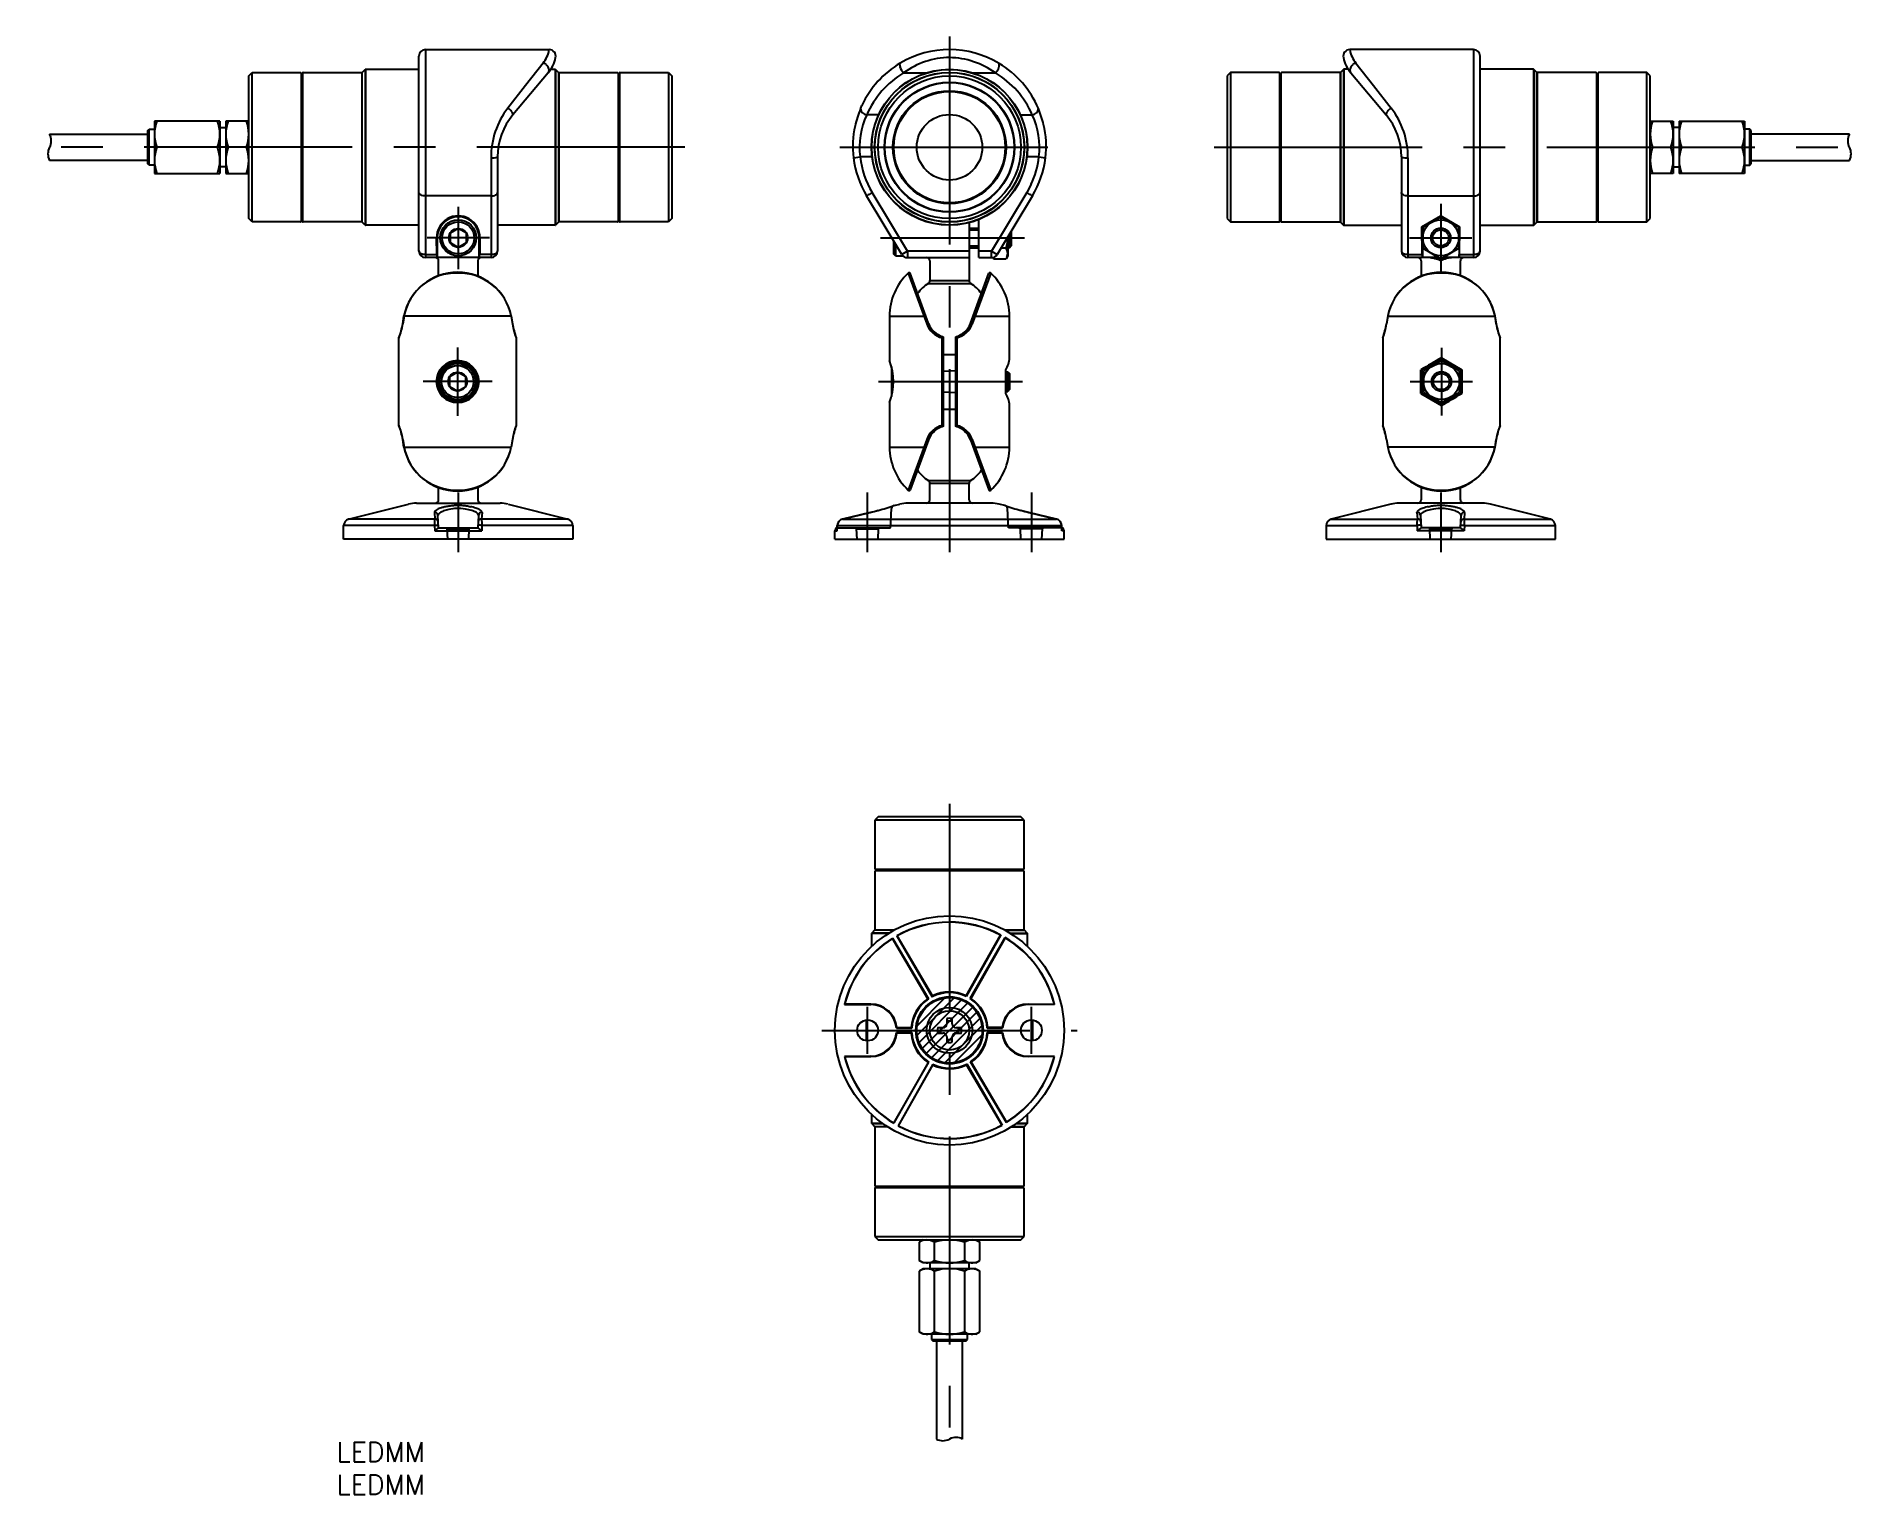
# Model space of a CAD drawing. Extents: x -139 to 139, y -71 to 152.
import ezdxf

# ---------------------------------------------------------------- set-up
doc = ezdxf.new("R2010")
doc.units = 0
doc.linetypes.add('CENTER', pattern=[50.8, 31.75, -6.35, 6.35, -6.35])
doc.linetypes.add('DASHED', pattern=[19.05, 12.7, -6.35])
doc.layers.get('0').update_dxf_attribs({"linetype": 'CONTINUOUS'})
doc.layers.add('CENTER', color=1, linetype='CENTER')
doc.styles.get("Standard").update_dxf_attribs({"font": 'txt.shx', "height": 3, "bigfont": 'bigfont.shx'})

msp = doc.modelspace()

# ---------------------------------------------------------------- linework, layer by layer
at = {"color": 7, "linetype": 'CONTINUOUS'}
for p, q in [((-81, 119), (-81, 148.75)), ((-80, 149.75), (-61.11, 149.75)), ((-80, 149.75), (-80, 118)), ((80, 149.75), (61.11, 149.75)), ((80, 149.75), (80, 118)), ((81, 119), (81, 148.75)), ((-106.99, 145.74), (-106.49, 146.24)), ((-106.99, 123.94), (-106.99, 145.74)), ((-106.49, 123.44), (-106.49, 146.24)), ((-106.49, 146.24), (-99.09, 146.24)), ((-98.99, 146.14), (-98.99, 123.54)), ((-98.79, 146.14), (-98.79, 123.54)), ((-98.69, 146.24), (-89.73, 146.24)), ((-89.73, 146.24), (-89.73, 123.44)), ((-89.66, 146.27), (-89.22, 146.71)), ((-89.66, 123.41), (-89.66, 146.27)), ((-89.22, 146.71), (-89.22, 122.97)), ((-89.15, 146.74), (-89.15, 122.94)), ((-89.15, 146.74), (-81, 146.74)), ((-62.05, 147.7), (-64.74, 144.26)), ((-61.29, 146.19), (-63.97, 142.99)), ((-60.88, 146.74), (-60.23, 146.74)), ((-60.23, 146.74), (-60.23, 122.94)), ((-60.16, 146.71), (-60.16, 122.97)), ((-60.16, 146.71), (-59.72, 146.27)), ((-59.72, 146.27), (-59.72, 123.41)), ((-59.65, 146.24), (-59.65, 123.44)), ((-59.65, 146.24), (-50.69, 146.24)), ((-50.59, 146.14), (-50.59, 123.54)), ((-50.39, 146.14), (-50.39, 123.54)), ((-50.29, 146.24), (-42.89, 146.24)), ((-42.89, 146.24), (-42.89, 123.44)), ((-42.89, 146.24), (-42.39, 145.74)), ((-42.39, 145.74), (-42.39, 123.94)), ((-7, 146.19), (-3.58, 146.19)), ((3.58, 146.19), (7, 146.19)), ((42.89, 146.24), (42.39, 145.74)), ((42.39, 145.74), (42.39, 123.94)), ((42.89, 146.24), (42.89, 123.44)), ((50.29, 146.24), (42.89, 146.24)), ((50.39, 146.14), (50.39, 123.54)), ((50.59, 146.14), (50.59, 123.54)), ((59.65, 146.24), (50.69, 146.24)), ((59.65, 146.24), (59.65, 123.44)), ((60.16, 146.71), (59.72, 146.27)), ((59.72, 146.27), (59.72, 123.41)), ((60.16, 146.71), (60.16, 122.97)), ((60.23, 146.74), (60.23, 122.94)), ((60.88, 146.74), (60.23, 146.74)), ((61.29, 146.19), (63.97, 142.99)), ((62.05, 147.7), (64.74, 144.26)), ((89.15, 146.74), (81, 146.74)), ((89.15, 146.74), (89.15, 122.94)), ((89.22, 146.71), (89.22, 122.97)), ((89.66, 146.27), (89.22, 146.71)), ((89.66, 123.41), (89.66, 146.27)), ((98.69, 146.24), (89.73, 146.24)), ((89.73, 146.24), (89.73, 123.44)), ((98.79, 146.14), (98.79, 123.54)), ((98.99, 146.14), (98.99, 123.54)), ((106.49, 146.24), (99.09, 146.24)), ((106.49, 123.44), (106.49, 146.24)), ((106.99, 145.74), (106.49, 146.24)), ((106.99, 123.94), (106.99, 145.74)), ((-98.99, 144.24), (-98.79, 144.24)), ((-64.74, 144.26), (-67.43, 140.83)), ((-63.97, 142.99), (-66.66, 139.79)), ((-50.59, 144.24), (-50.39, 144.24)), ((50.59, 144.24), (50.39, 144.24)), ((63.97, 142.99), (66.66, 139.79)), ((64.74, 144.26), (67.43, 140.83)), ((98.99, 144.24), (98.79, 144.24)), ((-13.58, 140.7), (-13.55, 140.83)), ((-13.55, 140.83), (-13.37, 141.23)), ((-10.82, 139.79), (-12.63, 139.79)), ((10.82, 139.79), (12.63, 139.79)), ((-137.39, 136.84), (-122.39, 136.84)), ((-122.39, 137.39), (-122.19, 137.59)), ((-122.39, 132.29), (-122.39, 137.39)), ((-122.19, 137.59), (-121.39, 137.59)), ((-122.19, 132.09), (-122.19, 137.59)), ((-121.39, 138.84), (-121.39, 130.84)), ((-111.39, 138.84), (-121.39, 138.84)), ((-111.39, 138.84), (-111.39, 130.84)), ((-111.39, 137.84), (-110.49, 137.84)), ((-110.49, 138.84), (-110.49, 130.84)), ((-106.99, 138.84), (-110.49, 138.84)), ((106.99, 138.84), (110.49, 138.84)), ((110.49, 138.84), (110.49, 130.84)), ((111.39, 137.84), (110.49, 137.84)), ((111.39, 138.84), (121.39, 138.84)), ((111.39, 138.84), (111.39, 130.84)), ((121.39, 138.84), (121.39, 130.84)), ((122.19, 137.59), (121.39, 137.59)), ((122.19, 132.09), (122.19, 137.59)), ((122.39, 137.39), (122.19, 137.59)), ((122.39, 132.29), (122.39, 137.39)), ((137.39, 136.84), (122.39, 136.84)), ((-111.75, 134.84), (-121.03, 134.84)), ((-107.35, 134.84), (-110.13, 134.84)), ((107.35, 134.84), (110.13, 134.84)), ((111.75, 134.84), (121.03, 134.84)), ((-122.39, 132.84), (-137.39, 132.84)), ((-122.19, 132.09), (-122.39, 132.29)), ((-121.39, 132.09), (-122.19, 132.09)), ((-110.49, 131.84), (-111.39, 131.84)), ((-70, 133.24), (-70, 118)), ((-69, 133.36), (-69, 119)), ((-14.64, 133.24), (-13.65, 133.36)), ((-11.81, 133.36), (-13.65, 133.36)), ((13.65, 133.36), (11.81, 133.36)), ((13.65, 133.36), (14.64, 133.24)), ((69, 133.36), (69, 119)), ((70, 133.24), (70, 118)), ((110.49, 131.84), (111.39, 131.84)), ((121.39, 132.09), (122.19, 132.09)), ((122.19, 132.09), (122.39, 132.29)), ((122.39, 132.84), (137.39, 132.84)), ((-121.39, 130.84), (-111.39, 130.84)), ((-110.49, 130.84), (-106.99, 130.84)), ((12.46, 129.19), (11.79, 127.92)), ((110.49, 130.84), (106.99, 130.84)), ((121.39, 130.84), (111.39, 130.84)), ((-70, 127.41), (-80, 127.41)), ((-7.29, 118.49), (-12.65, 127.41)), ((-6.43, 119), (-11.79, 127.92)), ((11.79, 127.92), (6.43, 119)), ((12.65, 127.41), (7.29, 118.49)), ((70, 127.41), (80, 127.41)), ((-106.49, 123.44), (-106.99, 123.94)), ((-99.09, 123.44), (-106.49, 123.44)), ((-98.79, 125.44), (-98.99, 125.44)), ((-89.73, 123.44), (-98.69, 123.44)), ((-89.22, 122.97), (-89.66, 123.41)), ((-81, 122.94), (-89.15, 122.94)), ((-60.23, 122.94), (-69, 122.94)), ((-59.72, 123.41), (-60.16, 122.97)), ((-50.69, 123.44), (-59.65, 123.44)), ((-50.39, 125.44), (-50.59, 125.44)), ((-42.89, 123.44), (-50.29, 123.44)), ((-42.39, 123.94), (-42.89, 123.44)), ((3, 123.33), (3, 114.48)), ((4.5, 118), (4.5, 123.83)), ((42.39, 123.94), (42.89, 123.44)), ((42.89, 123.44), (50.29, 123.44)), ((50.39, 125.44), (50.59, 125.44)), ((50.69, 123.44), (59.65, 123.44)), ((59.72, 123.41), (60.16, 122.97)), ((60.23, 122.94), (69, 122.94)), ((72.11, 122.67), (75, 124.36)), ((72.18, 118.49), (72.11, 122.67)), ((72.11, 122.67), (72.2, 122.62)), ((75, 124.23), (72.2, 122.62)), ((75, 124.18), (72.25, 122.59)), ((75, 124.23), (75, 124.36)), ((75, 124.36), (77.89, 122.67)), ((77.8, 122.62), (75, 124.23)), ((77.75, 122.59), (75, 124.18)), ((77.8, 122.62), (77.89, 122.67)), ((77.89, 122.67), (77.82, 118.49)), ((81, 122.94), (89.15, 122.94)), ((89.22, 122.97), (89.66, 123.41)), ((89.73, 123.44), (98.69, 123.44)), ((98.79, 125.44), (98.99, 125.44)), ((99.09, 123.44), (106.49, 123.44)), ((106.49, 123.44), (106.99, 123.94)), ((-78.27, 118.49), (-78.31, 121)), ((-78.21, 121), (-78.21, 118)), ((-75, 122.44), (-76.25, 121.72)), ((-76.25, 121.72), (-76.25, 120.28)), ((-76.25, 120.28), (-75, 119.56)), ((-73.75, 121.72), (-75, 122.44)), ((-75, 119.56), (-73.75, 120.28)), ((-73.75, 120.28), (-73.75, 121.72)), ((-71.79, 118), (-71.79, 121)), ((-71.69, 121), (-71.73, 118.49)), ((-8.56, 120.61), (-8.56, 118.55)), ((-8.26, 120.11), (-8.26, 118.25)), ((3, 122.5), (4.5, 122.5)), ((8.9, 121.17), (8.9, 118.25)), ((9.17, 119.5), (9.17, 121.61)), ((9.44, 122.06), (9.44, 119.77)), ((72.2, 122.62), (72.2, 118)), ((72.25, 122.59), (72.25, 119.41)), ((77.75, 119.41), (77.75, 122.59)), ((77.8, 122.62), (77.8, 118)), ((-80, 118.49), (-78.27, 118.49)), ((-70, 118), (-80, 118)), ((-78, 115.24), (-78, 117.5)), ((-72, 117.5), (-72, 115.16)), ((-70, 118.49), (-71.73, 118.49)), ((-8.26, 118.25), (-8.56, 118.55)), ((-8.26, 118.25), (-7.1, 118.25)), ((-6.43, 119), (-7.29, 118.49)), ((3, 119), (-6.43, 119)), ((-6.43, 119), (-6.43, 118)), ((-6.43, 118), (3, 118)), ((-3, 117.5), (-3, 114.48)), ((3, 119.5), (4.5, 119.5)), ((6.43, 119), (4.5, 119)), ((4.5, 118), (6.43, 118)), ((6.43, 119), (7.29, 118.49)), ((6.43, 118), (6.43, 119)), ((6.63, 118.02), (6.75, 117.82)), ((6.75, 117.82), (8.65, 117.82)), ((8.65, 119.41), (7.85, 119.41)), ((8.9, 118.25), (8.65, 117.82)), ((8.9, 119.5), (9.17, 119.5)), ((9.44, 119.77), (9.17, 119.5)), ((70, 118.49), (72.18, 118.49)), ((74.7, 118), (70, 118)), ((72, 117.5), (72, 115.16)), ((72.25, 119.41), (75, 117.82)), ((75, 117.82), (77.75, 119.41)), ((80, 118), (75.3, 118)), ((77.82, 118.49), (80, 118.49)), ((78, 115.24), (78, 117.5)), ((-6.3, 115.62), (-3.47, 107.88)), ((-3.2, 107.95), (-6.02, 115.62)), ((-3, 114.48), (3, 114.48)), ((3.2, 107.95), (6.02, 115.62)), ((6.3, 115.63), (3.47, 107.88)), ((-3.23, 114.06), (3.23, 114.06)), ((-83.48, 107.9), (-83.3, 109.09)), ((-83.28, 109.06), (-83.47, 107.88)), ((-66.92, 109.06), (-83.28, 109.06)), ((-66.92, 109.06), (-66.74, 107.88)), ((-66.91, 109.09), (-66.72, 107.9)), ((-9.15, 109.06), (-9.15, 102.26)), ((-9.15, 109.06), (-3.9, 109.06)), ((-3.83, 109.09), (-3.9, 109.06)), ((3.83, 109.09), (3.9, 109.06)), ((3.9, 109.06), (9.15, 109.06)), ((9.15, 102.7), (9.15, 109.06)), ((66.91, 109.09), (66.72, 107.9)), ((66.92, 109.06), (66.74, 107.88)), ((66.92, 109.06), (83.28, 109.06)), ((83.28, 109.06), (83.47, 107.88)), ((83.48, 107.9), (83.3, 109.09)), ((-3.4, 107.9), (-3.47, 107.88)), ((3.4, 107.9), (3.47, 107.88)), ((-84.05, 92.37), (-84.05, 105.74)), ((-84.05, 92.37), (-84.05, 105.74)), ((-84.05, 105.74), (-84.05, 105.74)), ((-66.15, 105.74), (-66.15, 92.37)), ((-66.15, 105.74), (-66.15, 92.37)), ((-66.15, 105.74), (-66.15, 105.74)), ((-1.12, 92.37), (-1.12, 105.74)), ((-1.12, 105.74), (-0.9, 105.74)), ((-1.05, 105.93), (-1.04, 105.93)), ((-0.9, 92.37), (-0.9, 105.74)), ((-0.9, 103.19), (0.9, 103.19)), ((0.9, 105.74), (0.9, 92.37)), ((0.9, 105.74), (1.12, 105.74)), ((1.12, 105.74), (1.12, 92.37)), ((66.15, 105.74), (66.15, 92.37)), ((66.15, 105.74), (66.15, 92.37)), ((66.15, 105.74), (66.15, 105.74)), ((84.05, 92.37), (84.05, 105.74)), ((84.05, 92.37), (84.05, 105.74)), ((84.05, 105.74), (84.05, 105.74)), ((-75.1, 100.5), (-76.35, 99.78)), ((-73.85, 99.78), (-75.1, 100.5)), ((-8.84, 101.31), (-8.84, 96.8)), ((0.9, 100.72), (-0.9, 100.62)), ((8.59, 97.25), (8.59, 100.86)), ((8.59, 100.56), (8.89, 100.56)), ((8.89, 97.56), (8.89, 100.56)), ((8.89, 100.56), (9.16, 100.29)), ((71.97, 97.25), (71.97, 100.86)), ((72.1, 100.79), (71.97, 100.86)), ((75.1, 102.52), (72.1, 100.79)), ((72.1, 100.79), (72.1, 97.32)), ((75.1, 102.23), (72.35, 100.64)), ((72.35, 100.64), (72.35, 97.47)), ((75.1, 102.7), (78.23, 100.86)), ((75.1, 102.52), (75.1, 102.7)), ((78.1, 100.79), (75.1, 102.52)), ((77.85, 100.64), (75.1, 102.23)), ((77.85, 97.47), (77.85, 100.64)), ((78.1, 100.79), (78.23, 100.86)), ((78.1, 97.32), (78.1, 100.79)), ((78.23, 100.86), (78.23, 97.25)), ((-76.35, 99.78), (-76.35, 98.33)), ((-76.35, 98.33), (-75.1, 97.61)), ((-75.1, 97.61), (-73.85, 98.33)), ((-73.85, 98.33), (-73.85, 99.78)), ((9.16, 97.83), (8.89, 97.56)), ((9.16, 100.29), (9.16, 97.83)), ((-9.15, 95.86), (-9.15, 89.05)), ((-0.9, 97.49), (0.9, 97.4)), ((0.9, 94.81), (-0.9, 94.81)), ((8.59, 97.56), (8.89, 97.56)), ((9.15, 89.06), (9.15, 95.41)), ((72.1, 97.32), (71.97, 97.25)), ((71.97, 97.25), (75.1, 95.41)), ((72.1, 97.32), (75.1, 95.59)), ((72.35, 97.47), (75.1, 95.88)), ((75.1, 95.88), (77.85, 97.47)), ((75.1, 95.59), (78.1, 97.32)), ((75.1, 95.59), (75.1, 95.41)), ((78.23, 97.25), (78.1, 97.32)), ((-84.05, 92.37), (-84.05, 92.37)), ((-66.15, 92.37), (-66.15, 92.37)), ((-1.12, 92.37), (-0.9, 92.37)), ((0.9, 92.37), (1.12, 92.37)), ((66.15, 92.37), (66.15, 92.37)), ((84.05, 92.37), (84.05, 92.37)), ((-83.3, 89.03), (-83.48, 90.21)), ((-83.47, 90.24), (-83.28, 89.06)), ((-66.73, 90.24), (-66.92, 89.06)), ((-66.72, 90.21), (-66.91, 89.03)), ((-3.47, 90.24), (-6.3, 82.48)), ((-3.2, 90.17), (-5.99, 82.52)), ((-3.4, 90.21), (-3.47, 90.24)), ((-3.2, 90.17), (-3.2, 90.17)), ((3.2, 90.17), (5.99, 82.52)), ((3.4, 90.21), (3.47, 90.24)), ((3.47, 90.24), (6.3, 82.48)), ((66.72, 90.21), (66.91, 89.03)), ((66.73, 90.24), (66.92, 89.06)), ((83.47, 90.24), (83.28, 89.06)), ((83.3, 89.03), (83.48, 90.21)), ((-83.28, 89.06), (-83.3, 89.03)), ((-83.28, 89.06), (-66.92, 89.06)), ((-66.92, 89.06), (-66.91, 89.03)), ((-9.15, 89.05), (-3.9, 89.05)), ((-3.83, 89.03), (-3.9, 89.05)), ((3.83, 89.03), (3.9, 89.06)), ((3.9, 89.06), (9.15, 89.06)), ((66.92, 89.06), (66.91, 89.03)), ((83.28, 89.06), (66.92, 89.06)), ((83.28, 89.06), (83.3, 89.03)), ((-3.23, 83.94), (3.23, 83.94)), ((-78, 81), (-78, 82.87)), ((-72, 82.95), (-72, 81)), ((3, 83.52), (-3, 83.52)), ((-3, 81), (-3, 83.52)), ((3, 81), (3, 83.52)), ((72, 82.95), (72, 81)), ((78, 81), (78, 82.87)), ((-91.74, 78.06), (-82.6, 80.35)), ((-78.57, 78.06), (-91.74, 78.06)), ((-81.38, 80.5), (-68.62, 80.5)), ((-78.63, 79.09), (-78.57, 78.06)), ((-78.1, 78.63), (-78.12, 78.72)), ((-78.1, 78.67), (-78.1, 78.63)), ((-78, 76.75), (-78.1, 78.63)), ((-71.9, 78.63), (-72, 76.75)), ((-71.88, 78.72), (-71.9, 78.63)), ((-71.37, 79.09), (-71.43, 78.06)), ((-58.26, 78.06), (-71.43, 78.06)), ((-71.37, 79.09), (-71.37, 79.14)), ((-67.4, 80.35), (-58.26, 78.06)), ((-12.12, 79.09), (-16.36, 78.06)), ((-16.36, 78.06), (-12.11, 79.08)), ((-16.36, 78.06), (16.36, 78.06)), ((-16.36, 78.06), (-16.36, 78.06)), ((-12.12, 79.09), (-12.11, 79.08)), ((-8.47, 80.13), (-7.6, 80.35)), ((6.38, 80.5), (-6.38, 80.5)), ((8.47, 80.13), (7.6, 80.35)), ((12.12, 79.09), (12.11, 79.08)), ((16.36, 78.06), (12.11, 79.08)), ((12.12, 79.09), (16.36, 78.06)), ((16.36, 78.06), (16.36, 78.06)), ((67.4, 80.35), (58.26, 78.06)), ((58.26, 78.06), (71.43, 78.06)), ((81.38, 80.5), (68.62, 80.5)), ((71.37, 79.09), (71.37, 79.14)), ((71.37, 79.09), (71.43, 78.06)), ((71.88, 78.72), (71.9, 78.63)), ((71.9, 78.63), (72, 76.75)), ((78, 76.75), (78.1, 78.63)), ((78.1, 78.63), (78.12, 78.72)), ((78.1, 78.67), (78.1, 78.63)), ((78.63, 79.09), (78.57, 78.06)), ((78.57, 78.06), (91.74, 78.06)), ((91.74, 78.06), (82.6, 80.35)), ((-78.62, 77.09), (-92.5, 77.09)), ((-92.5, 75), (-92.5, 77.09)), ((-78.62, 77.09), (-78.58, 76.25)), ((-78.58, 76.25), (-71.42, 76.25)), ((-78.01, 76.75), (-71.99, 76.75)), ((-71.38, 77.09), (-71.42, 76.25)), ((-57.5, 77.09), (-71.38, 77.09)), ((-57.5, 77.09), (-57.5, 75)), ((-17.5, 76.25), (-17.13, 76.25)), ((-17.5, 75), (-17.5, 76.25)), ((-17.13, 77.09), (17.13, 77.09)), ((-17.13, 76.25), (-17.12, 77.09)), ((-17.13, 76.39), (-17.13, 77.09)), ((-17.13, 76.25), (-17.13, 76.39)), ((17.13, 76.25), (17.12, 77.09)), ((17.13, 76.39), (17.13, 77.09)), ((17.13, 76.25), (17.13, 76.39)), ((17.5, 76.25), (17.13, 76.25)), ((17.5, 75), (17.5, 76.25)), ((57.5, 77.09), (71.38, 77.09)), ((57.5, 77.09), (57.5, 75)), ((71.38, 77.09), (71.42, 76.25)), ((78.58, 76.25), (71.42, 76.25)), ((78.01, 76.75), (71.99, 76.75)), ((78.62, 77.09), (78.58, 76.25)), ((78.62, 77.09), (92.5, 77.09)), ((92.5, 75), (92.5, 77.09)), ((-57.5, 75), (-92.5, 75)), ((-17.5, 75), (17.5, 75)), ((57.5, 75), (92.5, 75)), ((-10.9, 32.61), (-11.4, 32.11)), ((11.4, 32.11), (-11.4, 32.11)), ((-11.4, 32.11), (-11.4, 24.71)), ((10.9, 32.61), (-10.9, 32.61)), ((11.4, 32.11), (10.9, 32.61)), ((11.4, 24.71), (11.4, 32.11)), ((-11.4, 24.31), (-11.4, 15.35)), ((-11.3, 24.61), (11.3, 24.61)), ((-11.3, 24.41), (11.3, 24.41)), ((-9.4, 24.61), (-9.4, 24.41)), ((9.4, 24.41), (9.4, 24.61)), ((11.4, 15.35), (11.4, 24.31)), ((-9.39, 14.77), (-11.9, 14.77)), ((-11.9, 14.77), (-11.9, 12.83)), ((-11.43, 15.28), (-11.87, 14.84)), ((-9.28, 14.84), (-11.87, 14.84)), ((-8.53, 15.28), (-11.43, 15.28)), ((-11.4, 15.35), (-8.4, 15.35)), ((-8.71, 14.01), (-8.7, 14.06)), ((-3.33, 4.83), (-8.71, 14.01)), ((-8.7, 14.06), (-3.2, 4.8)), ((-8.03, 14.46), (-2.63, 5.13)), ((-7.98, 14.44), (-8.03, 14.46)), ((-2.59, 5.26), (-7.98, 14.44)), ((2.52, 5.3), (7.78, 14.55)), ((7.83, 14.57), (2.56, 5.17)), ((3.13, 4.85), (8.51, 14.18)), ((8.52, 14.13), (3.26, 4.88)), ((7.78, 14.55), (7.83, 14.57)), ((8.4, 15.35), (11.4, 15.35)), ((8.51, 14.18), (8.52, 14.13)), ((8.53, 15.28), (11.43, 15.28)), ((9.28, 14.84), (11.87, 14.84)), ((9.39, 14.77), (11.9, 14.77)), ((11.87, 14.84), (11.43, 15.28)), ((11.9, 12.83), (11.9, 14.77)), ((-16.01, 4), (-16.05, 3.97)), ((-16.05, 3.97), (-12, 3.94)), ((-12, 4), (-16.01, 4)), ((-3.2, 4.8), (-3.33, 4.83)), ((-2.63, 5.13), (-2.59, 5.26)), ((2.56, 5.17), (2.52, 5.3)), ((3.26, 4.88), (3.13, 4.85)), ((12, 4), (16.01, 4)), ((16.05, 3.97), (12, 3.94)), ((16.05, 3.97), (16.01, 4)), ((-12.65, -1.59), (-12.65, 1.59)), ((-8.1, 0.34), (-5.76, 0.33)), ((-8.02, 0.42), (-5.85, 0.42)), ((-5.76, 0.33), (-5.85, 0.42)), ((-1, 0.4), (-1.81, 0.4)), ((-0.4, 1.81), (-0.4, 1)), ((0.4, 1), (0.4, 1.81)), ((1.81, 0.4), (1, 0.4)), ((5.76, 0.33), (5.85, 0.42)), ((5.76, 0.33), (8.1, 0.34)), ((8.02, 0.42), (5.85, 0.42)), ((12.65, 1.59), (12.65, -1.59)), ((-8.1, -0.34), (-5.76, -0.33)), ((-5.85, -0.43), (-8.02, -0.43)), ((-5.85, -0.43), (-5.76, -0.33)), ((-1.81, -0.4), (-1, -0.4)), ((-0.4, -1), (-0.4, -1.81)), ((0.4, -1.81), (0.4, -1)), ((1, -0.4), (1.81, -0.4)), ((5.76, -0.33), (8.1, -0.34)), ((5.85, -0.43), (5.76, -0.33)), ((8.02, -0.43), (5.85, -0.43)), ((-12, -3.94), (-16.05, -3.97)), ((-16.05, -3.97), (-16.01, -4)), ((-16.01, -4), (-12, -4)), ((-3.26, -4.88), (-8.52, -14.13)), ((-8.51, -14.18), (-3.13, -4.85)), ((-2.56, -5.17), (-7.83, -14.57)), ((-7.78, -14.55), (-2.52, -5.3)), ((-3.26, -4.88), (-3.13, -4.85)), ((-2.52, -5.3), (-2.56, -5.17)), ((2.63, -5.13), (2.59, -5.26)), ((7.98, -14.44), (2.59, -5.26)), ((2.63, -5.13), (8.03, -14.46)), ((8.7, -14.06), (3.2, -4.8)), ((3.2, -4.8), (3.33, -4.83)), ((3.33, -4.83), (8.71, -14.01)), ((12, -3.94), (16.05, -3.97)), ((16.01, -4), (12, -4)), ((16.05, -3.97), (16.01, -4)), ((-11.9, -12.83), (-11.9, -14.15)), ((11.9, -14.15), (11.9, -12.83)), ((-11.9, -14.15), (-10.3, -14.15)), ((-11.87, -14.22), (-10.2, -14.22)), ((-11.87, -14.22), (-11.43, -14.66)), ((-11.43, -14.66), (-9.56, -14.66)), ((-11.4, -14.73), (-11.4, -23.69)), ((-9.45, -14.73), (-11.4, -14.73)), ((-8.52, -14.13), (-8.51, -14.18)), ((-7.83, -14.57), (-7.78, -14.55)), ((8.03, -14.46), (7.98, -14.44)), ((8.71, -14.01), (8.7, -14.06)), ((9.45, -14.73), (11.4, -14.73)), ((9.56, -14.66), (11.43, -14.66)), ((10.2, -14.22), (11.87, -14.22)), ((10.3, -14.15), (11.9, -14.15)), ((11.4, -23.69), (11.4, -14.73)), ((11.43, -14.66), (11.87, -14.22)), ((-11.4, -24.09), (-11.4, -31.49)), ((-11.3, -23.79), (11.3, -23.79)), ((-11.3, -23.99), (11.3, -23.99)), ((-9.4, -23.79), (-9.4, -23.99)), ((9.4, -23.99), (9.4, -23.79)), ((11.4, -31.49), (11.4, -24.09)), ((-11.4, -31.49), (11.4, -31.49)), ((-11.4, -31.49), (-10.9, -31.99)), ((-10.9, -31.99), (10.9, -31.99)), ((-4, -31.99), (-4.62, -32.35)), ((-4.62, -32.35), (-4.62, -35.13)), ((-2.31, -35.13), (-2.31, -32.35)), ((2.31, -32.35), (2.31, -35.13)), ((4, -31.99), (4.62, -32.35)), ((4.62, -35.13), (4.62, -32.35)), ((10.9, -31.99), (11.4, -31.49)), ((-4, -35.49), (-4.62, -35.13)), ((4, -35.49), (-4, -35.49)), ((-3, -35.49), (-3, -36.39)), ((3, -36.39), (3, -35.49)), ((4, -35.49), (4.62, -35.13)), ((-4, -36.39), (-4.62, -36.75)), ((-4.62, -36.75), (-4.62, -46.03)), ((4, -36.39), (-4, -36.39)), ((-2.31, -46.03), (-2.31, -36.75)), ((2.31, -36.75), (2.31, -46.03)), ((4, -36.39), (4.62, -36.75)), ((4.62, -46.03), (4.62, -36.75)), ((-4, -46.39), (-4.62, -46.03)), ((4, -46.39), (-4, -46.39)), ((-2.75, -46.39), (-2.75, -47.19)), ((-2.75, -47.19), (2.75, -47.19)), ((-2.75, -47.19), (-2.55, -47.39)), ((-2.55, -47.39), (2.55, -47.39)), ((-2, -47.39), (-2, -62.39)), ((2, -62.39), (2, -47.39)), ((2.55, -47.39), (2.75, -47.19)), ((2.75, -47.19), (2.75, -46.39)), ((4, -46.39), (4.62, -46.03))]:
    msp.add_line(p, q, dxfattribs=at)
at = {"color": 3, "linetype": 'CONTINUOUS'}
for p, q in [((3, 122.23), (4.5, 122.23)), ((3, 119.77), (4.5, 119.77)), ((8.9, 119.77), (9.44, 119.77)), ((8.59, 100.29), (9.16, 100.29)), ((8.59, 97.83), (9.16, 97.83)), ((-4.95, 0.71), (-0.71, 4.95)), ((-4.95, -0.71), (0.71, 4.95)), ((-4.65, -1.83), (1.83, 4.65)), ((-4.17, -2.76), (2.76, 4.17)), ((-3.54, -3.54), (3.54, 3.54)), ((-2.76, -4.17), (4.17, 2.76)), ((-1.83, -4.65), (4.65, 1.83)), ((-0.71, -4.95), (4.95, 0.71)), ((0.71, -4.95), (4.95, -0.71))]:
    msp.add_line(p, q, dxfattribs=at)
at = {"color": 3, "linetype": 'DASHED'}
for p, q in [((-9, 76.75), (-8.85, 79.67)), ((9, 76.75), (8.85, 79.67)), ((-76.68, 76.6), (-76.84, 76.75)), ((-76.68, 76.6), (-73.32, 76.6)), ((-76.6, 75), (-76.68, 76.6)), ((-73.4, 75), (-73.32, 76.6)), ((-73.32, 76.6), (-73.16, 76.75)), ((-17, 76.75), (-9, 76.75)), ((-14.18, 76.6), (-14.34, 76.75)), ((-14.18, 76.6), (-10.82, 76.6)), ((-14.1, 75), (-14.18, 76.6)), ((-10.9, 75), (-10.82, 76.6)), ((-10.82, 76.6), (-10.66, 76.75)), ((17, 76.75), (9, 76.75)), ((10.82, 76.6), (10.66, 76.75)), ((14.18, 76.6), (10.82, 76.6)), ((10.9, 75), (10.82, 76.6)), ((14.1, 75), (14.18, 76.6)), ((14.18, 76.6), (14.34, 76.75)), ((73.32, 76.6), (73.16, 76.75)), ((73.32, 76.6), (76.68, 76.6)), ((73.4, 75), (73.32, 76.6)), ((76.6, 75), (76.68, 76.6)), ((76.68, 76.6), (76.84, 76.75))]:
    msp.add_line(p, q, dxfattribs=at)
at = {"color": 7, "linetype": 'CONTINUOUS', "flags": 128}
for points in [[(-80, 127.41), (-80.2, 127.42), (-80.38, 127.45), (-80.56, 127.5), (-80.71, 127.56), (-80.83, 127.64), (-80.92, 127.73), (-80.98, 127.82), (-81, 127.92)], [(-70, 127.41), (-69.8, 127.42), (-69.62, 127.45), (-69.44, 127.5), (-69.29, 127.56), (-69.17, 127.64), (-69.08, 127.73), (-69.02, 127.82), (-69, 127.92)], [(-11.79, 127.92), (-11.96, 127.82), (-12.12, 127.73), (-12.27, 127.64), (-12.4, 127.56), (-12.5, 127.5), (-12.58, 127.45), (-12.63, 127.42), (-12.65, 127.41)], [(12.65, 127.41), (12.63, 127.42), (12.58, 127.45), (12.5, 127.5), (12.4, 127.56), (12.27, 127.64), (12.12, 127.73), (11.96, 127.82), (11.79, 127.92)], [(70, 127.41), (69.8, 127.42), (69.62, 127.45), (69.44, 127.5), (69.29, 127.56), (69.17, 127.64), (69.08, 127.73), (69.02, 127.82), (69, 127.92)], [(80, 127.41), (80.2, 127.42), (80.38, 127.45), (80.56, 127.5), (80.71, 127.56), (80.83, 127.64), (80.92, 127.73), (80.98, 127.82), (81, 127.92)], [(-12.11, 79.08), (-11.48, 79.24), (-10.87, 79.4)], [(12.11, 79.08), (11.48, 79.24), (10.87, 79.4)]]:
    msp.add_lwpolyline(points, dxfattribs=at)
at = {"color": 7, "linetype": 'CONTINUOUS'}
for points in [[(-72.09, 78.95), (-72.21, 79.05), (-72.43, 79.17)], [(-71.95, 78.79), (-72.02, 78.89), (-72.09, 78.95)], [(71.95, 78.79), (72.02, 78.89), (72.09, 78.95)], [(72.09, 78.95), (72.21, 79.05), (72.43, 79.17)]]:
    msp.add_lwpolyline(points, dxfattribs=at)
for centre, radius in [((0, 134.84), 11.9), ((0, 134.84), 11.87), ((0, 134.84), 11.43), ((0, 134.84), 11.4), ((0, 134.84), 10.9), ((0, 134.84), 9.93), ((0, 134.84), 9.87), ((0, 134.84), 8.63), ((0, 134.84), 8.5), ((0, 134.84), 5), ((-75, 121), 2.75), ((-75, 121), 2.45), ((75, 121), 2.75), ((-75, 121), 1.44), ((75, 121), 1.5), ((-75.1, 99.06), 3), ((-75.1, 99.06), 2.75), ((-75.1, 99.06), 2.45), ((-75.1, 99.06), 1.44), ((75.1, 99.06), 2.75), ((75.1, 99.06), 1.5), ((0, 0), 17.5), ((0, 0), 5.13), ((0, 0), 5.02), ((0, 0), 5), ((0, 0), 3.5), ((0, 0), 3), ((-12.5, 0), 1.6), ((12.5, 0), 1.6)]:
    msp.add_circle(centre, radius, dxfattribs=at)
at = {"color": 3, "linetype": 'CONTINUOUS'}
for centre in [(75, 121), (75.1, 99.06)]:
    msp.add_circle(centre, 1.23, dxfattribs=at)
at = {"color": 7, "linetype": 'CONTINUOUS'}
for centre, radius, start, end in [((-80, 148.75), 1, 90, 180), ((-65.86, 150.69), 4.85, 321.7941, 348.7824), ((-65.5, 149.73), 5.5, 319.9998, 347.4527), ((-61.11, 148.75), 1, 347.4527, 90), ((-0.03, 135.09), 14.66, 58.7808, 120.7004), ((0.11, 136.57), 11.97, 90.5155, 126.4481), ((-0.13, 136.5), 12.03, 53.6482, 89.361), ((61.11, 148.75), 1, 90, 192.5473), ((65.5, 149.73), 5.5, 192.5473, 220.0002), ((65.86, 150.69), 4.85, 191.2176, 218.2059), ((80, 148.75), 1, 0, 90), ((-99.09, 146.14), 0.1, 0.2543, 89.998), ((-98.69, 146.14), 0.1, 90.0202, 180.2592), ((-89.73, 146.34), 0.1, 270.0003, 314.9982), ((-89.15, 146.64), 0.1, 90.0021, 135), ((-62.87, 144.75), 3.06, 71.6956, 74.5821), ((-62.18, 146.8), 0.896, 59.5497, 71.8856), ((-62.31, 146.55), 1.18, 50.1552, 60.3409), ((-62.35, 146.48), 1.25, 36.0465, 50.8603), ((-62.26, 146.55), 1.14, 21.8928, 35.9115), ((-64.98, 148.78), 4.51, 325.0079, 325.8793), ((-61.76, 146.61), 0.625, 324.9473, 334.6202), ((-62.05, 146.63), 0.915, 0.1538, 22.1402), ((-61.72, 146.59), 0.581, 334.3066, 350.0439), ((-61.93, 146.63), 0.799, 349.7825, 359.9018), ((-60.23, 146.64), 0.1, 45.0029, 89.9979), ((-59.65, 146.34), 0.1, 224.9978, 270.0004), ((-50.69, 146.14), 0.1, 0, 90), ((-50.29, 146.14), 0.102, 91.0324, 179.2238), ((0, 135), 14.75, 120.601, 155.0001), ((-0.01, 134.36), 13.74, 120.5889, 156.7475), ((-6.99, 147.44), 0.621, 171.3239, 184.9449), ((-6.36, 147.49), 1.25, 184.8688, 197.0143), ((-7.27, 147.48), 0.335, 159.1028, 170.9773), ((-7.39, 147.52), 0.21, 145.6812, 157.4033), ((-7.41, 147.53), 0.19, 137.3167, 144.8475), ((-5.32, 147.83), 2.35, 197.5046, 224.2538), ((-7.32, 147.44), 0.314, 131.4091, 137.3471), ((-3.94, 143.58), 5.45, 130.9545, 131.2011), ((6.02, 147.42), 1.57, 308.7605, 7.7804), ((0, 134.36), 13.75, 23.2618, 59.4018), ((0.18, 135.15), 14.51, 22.6836, 59.3729), ((50.29, 146.14), 0.102, 0.7762, 88.9676), ((50.69, 146.14), 0.1, 90, 180), ((59.65, 146.34), 0.1, 269.9996, 315.0022), ((60.23, 146.64), 0.1, 90.0021, 134.9971), ((62.05, 146.63), 0.915, 157.8598, 179.8462), ((61.93, 146.63), 0.799, 180.0982, 190.2175), ((61.72, 146.59), 0.581, 189.9561, 205.6934), ((61.76, 146.61), 0.625, 205.3798, 215.0527), ((62.26, 146.55), 1.14, 144.0885, 158.1072), ((64.98, 148.78), 4.51, 214.1207, 214.9921), ((62.35, 146.48), 1.25, 129.1397, 143.9535), ((62.31, 146.55), 1.18, 119.6591, 129.8448), ((62.18, 146.8), 0.896, 108.1144, 120.4503), ((62.87, 144.75), 3.06, 105.4179, 108.3044), ((89.15, 146.64), 0.1, 45, 89.9979), ((89.73, 146.34), 0.1, 225.0018, 269.9997), ((98.69, 146.14), 0.1, 359.7408, 89.9798), ((99.09, 146.14), 0.1, 90.002, 179.7457), ((-57.64, 133.28), 12.36, 142.3533, 180.1631), ((-59, 133.36), 10, 140, 180), ((-69.06, 138.49), 2.85, 43.1541, 55.0623), ((-68.11, 139.28), 1.62, 34.4495, 45.6629), ((-67.46, 139.68), 0.86, 19.1055, 36.8985), ((-66.84, 139.9), 0.211, 328.4536, 343.1514), ((-66.86, 139.88), 0.225, 349.634, 21.93), ((-1.1, 135.27), 13.61, 156.4758, 167.9721), ((-2.25, 134.85), 11.49, 154.5387, 187.4299), ((-12.51, 140.86), 1.08, 188.426, 263.4431), ((12.53, 140.82), 1.04, 275.5316, 355.5561), ((2.23, 134.84), 11.51, 352.5981, 25.4337), ((0.88, 135.2), 13.84, 13.0083, 23.594), ((66.86, 139.88), 0.225, 158.07, 190.366), ((66.84, 139.9), 0.211, 196.8486, 211.5464), ((67.46, 139.68), 0.86, 143.1015, 160.8945), ((59, 133.36), 10, 360, 40), ((68.11, 139.28), 1.62, 134.3371, 145.5505), ((69.06, 138.49), 2.85, 124.9377, 136.8459), ((57.64, 133.28), 12.36, 359.8369, 37.6467), ((-115.61, 136.84), 5.78, 159.7438, 200.2562), ((-117.17, 136.84), 5.78, 339.7438, 20.2562), ((-104.71, 136.84), 5.78, 159.7438, 200.2562), ((-112.77, 136.84), 5.78, 339.7438, 20.2562), ((-0.43, 135), 14.33, 167.4558, 187.0392), ((0.2, 135), 14.56, 353.0779, 13.1809), ((112.77, 136.84), 5.78, 159.7438, 200.2562), ((104.71, 136.84), 5.78, 339.7438, 20.2562), ((117.17, 136.84), 5.78, 159.7438, 200.2562), ((115.61, 136.84), 5.78, 339.7438, 20.2562), ((-115.61, 132.84), 5.78, 159.7438, 200.2562), ((-117.17, 132.84), 5.78, 339.7438, 20.2562), ((-104.71, 132.84), 5.78, 159.7438, 200.2562), ((-112.77, 132.84), 5.78, 339.7438, 20.2562), ((112.77, 132.84), 5.78, 159.7438, 200.2562), ((104.71, 132.84), 5.78, 339.7438, 20.2562), ((117.17, 132.84), 5.78, 159.7438, 200.2562), ((115.61, 132.84), 5.78, 339.7438, 20.2562), ((-69.75, 135.38), 2.15, 263.2616, 290.3385), ((0, 135), 14.75, 186.8489, 210.9696), ((0, 135), 13.75, 186.8489, 210.9696), ((0, 135), 13.75, 334.9976, 353.1535), ((0, 135), 14.75, 329.0304, 353.1511), ((69.75, 135.38), 2.15, 249.6615, 276.7384), ((-99.09, 123.54), 0.1, 270, 0), ((-98.69, 123.54), 0.1, 180, 269.9788), ((-89.73, 123.34), 0.1, 44.998, 89.9984), ((-89.15, 123.04), 0.1, 224.9967, 270.0012), ((-75, 121.05), 3.31, 359.094, 180.906), ((-75, 121), 3.21, 360, 180), ((-60.23, 123.04), 0.1, 269.9988, 315.0027), ((-59.65, 123.34), 0.1, 90.0024, 135.0007), ((-50.69, 123.54), 0.1, 270, 0), ((-50.29, 123.54), 0.1, 180.0294, 269.9695), ((50.29, 123.54), 0.1, 270.0305, 359.9706), ((50.69, 123.54), 0.1, 180, 270), ((59.65, 123.34), 0.1, 44.9993, 89.9976), ((60.23, 123.04), 0.1, 224.9973, 270.0012), ((89.15, 123.04), 0.1, 269.9988, 315.0033), ((89.73, 123.34), 0.1, 90.0016, 135.002), ((98.69, 123.54), 0.1, 270.0212, 0), ((99.09, 123.54), 0.1, 180, 270), ((3.65, 121), 5.25, 342.412, 1.7653), ((-80.61, 119.04), 0.387, 182.4136, 231.568), ((-80, 119), 1, 180, 269.9499), ((-80.23, 119.52), 1, 231.4938, 259.3728), ((-79.8, 122.14), 3.66, 260.3749, 266.9128), ((-78.5, 117.5), 0.5, 0, 90), ((-74.14, 118.43), 4.13, 179.2722, 185.9671), ((-71.5, 117.5), 0.5, 90, 180), ((-75.86, 118.43), 4.13, 354.0329, 0.7278), ((-70, 119), 1, 270.0484, 0.0006), ((-70.22, 122.97), 4.49, 272.8159, 275.8399), ((-69.91, 119.95), 1.45, 275.695, 288.76), ((-69.81, 119.63), 1.12, 289.3248, 302.5724), ((-69.44, 119.09), 0.466, 300.3638, 323.6557), ((-69.5, 119.07), 0.501, 328.8047, 352.2315), ((-6.43, 119), 1, 210.9697, 269.9999), ((-3.5, 117.5), 0.5, 0, 90), ((6.43, 119), 1, 269.9999, 329.0305), ((7.91, 118.62), 1.41, 205.1853, 205.6158), ((7.49, 118.62), 1.41, 334.3842, 34.3842), ((70, 119), 1, 180, 269.9502), ((69.5, 119.07), 0.501, 187.7685, 211.1953), ((69.44, 119.09), 0.466, 216.3443, 239.6362), ((69.81, 119.63), 1.12, 237.4276, 250.6752), ((69.91, 119.95), 1.45, 251.24, 264.305), ((70.22, 122.97), 4.49, 264.1601, 267.1841), ((71.5, 117.5), 0.5, 0, 89.9502), ((76.89, 118.45), 4.71, 179.5106, 185.4001), ((72.6, 112.33), 5.7, 65.0482, 84.0755), ((77.41, 112.3), 5.74, 95.9932, 114.8863), ((72.87, 118.46), 4.95, 354.7442, 0.345), ((78.5, 117.5), 0.5, 90.0501, 180), ((80, 119), 1, 270.0501, 0), ((79.8, 122.14), 3.66, 273.0872, 279.6251), ((80.23, 119.52), 1, 280.6272, 308.5062), ((80.61, 119.04), 0.387, 308.432, 357.5864), ((-75.1, 107.39), 8.37, 11.6725, 168.3204), ((-75.3, 107.49), 8.14, 88.6414, 168.9282), ((-74.91, 107.49), 8.14, 11.0738, 91.3581), ((-0.16, 109.06), 8.99, 133.1052, 180.0158), ((-6.16, 115.49), 0.195, 43.9591, 137.505), ((-3.5, 114.48), 0.5, 302.579, 0), ((3.5, 114.48), 0.5, 180, 237.421), ((6.16, 115.49), 0.194, 45.0248, 137.4259), ((0.15, 109.06), 9, 359.716, 47.2056), ((75.1, 107.39), 8.37, 11.6796, 168.3275), ((74.91, 107.49), 8.14, 88.6419, 168.9262), ((75.3, 107.49), 8.14, 11.0718, 91.3586), ((0, 109), 6, 122.579, 144.3239), ((0, 109), 6, 35.6853, 57.421), ((-83.26, 109.09), 0.0383, 179.4287, 231.9729), ((-66.95, 109.09), 0.0442, 309.5026, 353.5382), ((-3.67, 108.78), 0.349, 84.8815, 118.0353), ((3.67, 108.78), 0.349, 61.9642, 95.674), ((66.95, 109.09), 0.0442, 186.4618, 230.4974), ((83.26, 109.09), 0.0383, 308.0271, 0.5713), ((-95.23, 109.84), 11.91, 339.8635, 350.6364), ((-93.4, 109.43), 10.05, 338.4835, 351.1295), ((-56.73, 109.45), 10.13, 188.9562, 201.5002), ((-54.74, 109.9), 12.15, 189.4766, 200.0374), ((-0.19, 109.11), 3.5, 200.6885, 254.6123), ((-3.22, 107.55), 0.396, 87.5701, 117.1246), ((-0.15, 109.06), 3.25, 200.0003, 254.0171), ((0.15, 109.06), 3.25, 285.9828, 339.9996), ((0.19, 109.12), 3.51, 285.444, 339.1796), ((3.22, 107.55), 0.395, 62.8706, 92.4336), ((54.74, 109.9), 12.15, 339.9626, 350.5234), ((56.73, 109.45), 10.13, 338.4998, 351.0438), ((93.4, 109.43), 10.05, 188.8705, 201.5165), ((95.23, 109.84), 11.91, 189.3636, 200.1365), ((-0.29, 105.53), 0.862, 152.8391, 166.1118), ((-1.1, 105.74), 0.2, 360, 74.0168), ((1.1, 105.74), 0.2, 105.9857, 180.0008), ((0.5, 105.6), 0.635, 12.3463, 31.1206), ((-75.1, 99), 3.27, 1.1455, 178.9666), ((-75.11, 99.03), 2.88, 75.011, 176.5373), ((-75.07, 99.05), 2.86, 357.1792, 75.5724), ((-17.15, 99.06), 8.61, 338.1978, 21.8022), ((5.65, 102.76), 3.5, 327.1093, 358.9716), ((187.77, -92.45), 225.34, 119.9992, 120.9219), ((-75.1, 99.12), 3.27, 181.14, 358.9671), ((-75.13, 99.07), 2.86, 177.1777, 255.5729), ((-75.1, 99.08), 2.88, 255.0111, 356.5388), ((5.65, 95.35), 3.5, 1.0267, 32.8853), ((-37.58, 290.58), 225.36, 299.9992, 300.9218), ((-95.42, 88.22), 12.1, 9.4722, 20.0536), ((-93.49, 88.66), 10.15, 8.9661, 21.4897), ((-56.85, 88.7), 10, 158.452, 171.161), ((-55.04, 88.29), 11.84, 159.8323, 170.6676), ((-0.19, 88.99), 3.51, 105.4582, 159.1677), ((-0.15, 89.06), 3.25, 105.9939, 159.9959), ((-0.5, 92.51), 0.635, 192.3502, 211.1245), ((-1.1, 92.37), 0.2, 285.9945, 359.9961), ((1.1, 92.37), 0.2, 179.9999, 254.0161), ((0.63, 92.46), 0.5, 326.3157, 350.2197), ((0.15, 89.06), 3.25, 19.9996, 74.0157), ((0.2, 89.01), 3.49, 20.6434, 74.6553), ((55.04, 88.29), 11.84, 9.3324, 20.1677), ((56.85, 88.7), 10, 8.839, 21.548), ((93.49, 88.66), 10.15, 158.5103, 171.0339), ((95.42, 88.22), 12.1, 159.9464, 170.5278), ((-3.22, 90.57), 0.399, 242.9321, 272.248), ((3.22, 90.56), 0.396, 267.5944, 297.1185), ((-75.1, 90.72), 8.37, 191.6712, 348.3412), ((-75.29, 90.62), 8.14, 191.0741, 271.359), ((-74.91, 90.62), 8.14, 268.6406, 348.9311), ((-0.15, 89.06), 9, 180.0078, 226.8949), ((-3.67, 89.34), 0.349, 241.9753, 275.6501), ((3.67, 89.34), 0.353, 264.7396, 298.0828), ((0.15, 89.05), 9, 313.0732, 0.0092), ((75.1, 90.72), 8.37, 191.6588, 348.3288), ((74.91, 90.62), 8.14, 191.0689, 271.3594), ((75.29, 90.62), 8.14, 268.641, 348.9259), ((0, 89), 6, 215.3463, 237.421), ((-3.5, 83.52), 0.5, 0, 57.421), ((3.5, 83.52), 0.5, 122.579, 180), ((0, 89), 6, 302.579, 324.6379), ((-78.5, 81), 0.5, 270, 0), ((-71.5, 81), 0.5, 180, 270), ((-6.16, 82.63), 0.204, 226.8071, 326.0374), ((-3.5, 81), 0.5, 270, 0), ((3.5, 81), 0.5, 180, 270), ((6.16, 82.63), 0.204, 213.9626, 313.1929), ((71.5, 81), 0.5, 270, 0), ((78.5, 81), 0.5, 180, 270), ((-91.5, 77.09), 1, 104.0362, 180), ((-81.38, 75.5), 5, 90, 104.0362), ((-78.15, 79.05), 0.485, 163.2033, 175.3984), ((-78.58, 78.63), 0.465, 11.9477, 96.8324), ((-74.7, 77.37), 3.94, 169.8285, 184.0102), ((-78.27, 79.05), 0.372, 131.7411, 158.2566), ((-78.54, 77.57), 0.493, 3.8266, 93.8785), ((-77.52, 78.2), 1.51, 117.1634, 131.4067), ((-76.49, 76.07), 3.87, 106.3513, 116.3489), ((-77.7, 78.59), 0.407, 146.6651, 169.7852), ((-77.35, 78.32), 0.844, 122.3746, 143.8728), ((-76.42, 76.89), 2.55, 108.7962, 122.8613), ((-75.6, 73.25), 6.83, 102.2112, 106.8263), ((-75.39, 74.27), 5.37, 101.0447, 110.1768), ((-74.39, 66.93), 13.26, 98.8734, 101.5332), ((-75.11, 70.89), 9.24, 93.3686, 98.2948), ((-75.07, 72.95), 6.73, 91.7333, 101.5816), ((-74.99, 69.51), 10.63, 88.8853, 93.5419), ((-74.95, 73.04), 6.64, 81.0125, 92.7856), ((-75.01, 69.69), 10.45, 85.0405, 88.7776), ((-75.05, 69.45), 10.69, 81.4764, 84.9411), ((-74.71, 73.91), 5.74, 71.7789, 82.0684), ((-69.85, 99.32), 19.63, 259.3787, 260.4206), ((-74.43, 73.25), 6.84, 75.4446, 78.9129), ((-74.54, 74.55), 5.08, 65.4919, 71.3102), ((-74.07, 74.39), 5.64, 71.6978, 76.0238), ((-73.28, 76.67), 3.23, 66.7843, 72.4368), ((-72.63, 77.98), 1.77, 59.5932, 69.1511), ((-71.46, 77.57), 0.493, 86.1215, 176.1733), ((-72.17, 78.64), 0.274, 357.4141, 33.6692), ((-71.42, 78.63), 0.465, 83.1662, 168.05), ((-72.25, 78.52), 1.12, 47.6707, 62.5908), ((-71.79, 79), 0.452, 33.2924, 49.404), ((-75.3, 77.37), 3.94, 355.9899, 10.1715), ((-71.65, 79.09), 0.281, 9.2391, 32.752), ((-68.62, 75.5), 5, 75.9638, 90), ((-58.5, 77.09), 1, 360, 75.9638), ((-16.13, 77.09), 0.997, 102.8951, 179.6619), ((-16.11, 77.09), 1.01, 104.0029, 179.5893), ((-22.77, 124.14), 46.29, 283.308, 284.8946), ((-18.19, 107.7), 29.23, 284.4928, 289.4146), ((-6.38, 75.5), 5, 90, 104.0363), ((6.38, 75.5), 5, 75.9637, 90), ((18.19, 107.7), 29.23, 250.5854, 255.5072), ((22.77, 124.14), 46.29, 255.1054, 256.692), ((16.11, 77.09), 1.01, 0.4107, 75.9971), ((16.13, 77.09), 0.997, 0.3381, 77.1049), ((58.5, 77.09), 1, 104.0362, 180), ((68.62, 75.5), 5, 90, 104.0362), ((71.65, 79.09), 0.281, 147.248, 170.7609), ((71.42, 78.63), 0.465, 11.95, 96.8338), ((75.3, 77.37), 3.94, 169.8285, 184.0101), ((71.79, 79), 0.452, 130.596, 146.7076), ((71.46, 77.57), 0.493, 3.8267, 93.8785), ((72.25, 78.52), 1.12, 117.4092, 132.3293), ((72.63, 77.98), 1.77, 110.8489, 120.4068), ((72.17, 78.64), 0.274, 146.3308, 182.5859), ((73.28, 76.67), 3.23, 107.5632, 113.2157), ((74.07, 74.39), 5.64, 103.9762, 108.3022), ((74.54, 74.55), 5.08, 108.6898, 114.5081), ((74.43, 73.25), 6.84, 101.0871, 104.5554), ((74.71, 73.91), 5.74, 97.9316, 108.2211), ((69.85, 99.32), 19.63, 279.5794, 280.6213), ((75.05, 69.45), 10.69, 95.0589, 98.5236), ((74.95, 73.04), 6.64, 87.2144, 98.9875), ((75.01, 69.69), 10.45, 91.2224, 94.9595), ((74.99, 69.51), 10.63, 86.4581, 91.1147), ((75.07, 72.95), 6.73, 78.4184, 88.2667), ((75.11, 70.89), 9.24, 81.7052, 86.6314), ((75.39, 74.27), 5.37, 69.8232, 78.9553), ((74.39, 66.93), 13.26, 78.4668, 81.1266), ((75.6, 73.25), 6.83, 73.1737, 77.7888), ((76.42, 76.89), 2.55, 57.1387, 71.2038), ((76.49, 76.07), 3.87, 63.6511, 73.6487), ((77.35, 78.32), 0.844, 36.1272, 57.6254), ((77.7, 78.59), 0.407, 10.2148, 33.3349), ((78.54, 77.57), 0.493, 86.1215, 176.1734), ((78.58, 78.63), 0.465, 83.1676, 168.0523), ((77.52, 78.2), 1.51, 48.5933, 62.8366), ((78.27, 79.05), 0.372, 21.7434, 48.2589), ((74.7, 77.37), 3.94, 355.9898, 10.1715), ((78.15, 79.05), 0.485, 4.6016, 16.7967), ((81.38, 75.5), 5, 75.9638, 90), ((91.5, 77.09), 1, 360, 75.9638), ((-77.7, 62.7), 14.42, 91.2869, 93.6844), ((-76.85, 74.86), 2.21, 121.5529, 141.2172), ((-73.15, 74.86), 2.21, 38.7819, 58.448), ((-72.3, 62.71), 14.42, 86.3153, 88.7132), ((-17, 76.25), 0.5, 105.3302, 179.9998), ((17, 76.25), 0.5, 0.0002, 74.6698), ((72.3, 62.71), 14.42, 91.2868, 93.6847), ((73.15, 74.86), 2.21, 121.552, 141.2181), ((76.85, 74.86), 2.21, 38.7828, 58.4471), ((77.7, 62.7), 14.42, 86.3156, 88.7131), ((-11.3, 24.71), 0.1, 180, 270), ((-11.3, 24.31), 0.1, 90, 180), ((11.3, 24.71), 0.1, 270, 0), ((11.3, 24.31), 0.1, 0, 90), ((0, 0), 16.53, 121.7505, 166.1228), ((0, 0), 16.5, 121.8727, 165.9703), ((-11.8, 14.77), 0.1, 135, 180.0007), ((-11.5, 15.35), 0.1, 315.0005, 359.999), ((0, 0), 16.53, 61.7505, 119.0429), ((0, 0), 16.5, 61.8727, 118.9207), ((0, 0), 16.53, 13.8772, 59.0429), ((0, 0), 16.5, 14.0297, 58.9207), ((11.5, 15.35), 0.1, 179.9998, 225.0015), ((11.8, 14.77), 0.1, 359.9997, 45.0031), ((0, 0), 5.77, 63.6434, 117.15), ((0, 0), 5.87, 64.5498, 116.2436), ((-12, 0), 4, 6.1218, 89.9783), ((-12.03, 0), 3.94, 4.8364, 89.6104), ((0, 0), 5.87, 124.5498, 175.8469), ((0, 0), 5.77, 123.6434, 176.7533), ((0, 0), 5.77, 3.2467, 57.15), ((0, 0), 5.87, 4.1531, 56.2436), ((12, 0), 4, 90.0094, 173.8905), ((12.03, 0), 3.94, 90.4021, 175.1512), ((-16.8, 8.38), 11.84, 317.2372, 317.824), ((0, 0), 1.85, 167.5233, 192.4767), ((0, 0), 1.4, 163.3985, 196.6015), ((-1, 1), 0.6, 270, 0), ((0, 0), 1.85, 77.5233, 102.4767), ((0, 0), 1.4, 73.3985, 106.6015), ((1, 1), 0.6, 180, 270), ((0, 0), 1.4, 343.3985, 16.6015), ((0, 0), 1.85, 347.5233, 12.4767), ((16.77, 8.35), 11.81, 222.1755, 222.7641), ((-12.03, 0), 3.94, 270.4021, 355.1512), ((-12, 0), 4, 270.0094, 353.8905), ((-16.78, -8.35), 11.81, 42.1752, 42.7637), ((0, 0), 5.87, 184.1531, 236.2436), ((0, 0), 5.77, 183.2467, 237.15), ((-1, -1), 0.6, 0, 90), ((0, 0), 1.4, 253.3985, 286.6015), ((0, 0), 1.85, 257.5233, 282.4767), ((1, -1), 0.6, 90, 180), ((0, 0), 5.77, 303.6434, 356.7533), ((0, 0), 5.87, 304.5498, 355.8469), ((16.8, -8.38), 11.85, 137.2369, 137.8235), ((12, 0), 4, 186.1219, 269.9783), ((12.03, 0), 3.94, 184.8363, 269.6104), ((0, 0), 16.53, 193.8772, 239.0429), ((0, 0), 16.5, 194.0297, 238.9207), ((0, 0), 5.77, 243.6434, 297.15), ((0, 0), 5.87, 244.5498, 296.2436), ((0, 0), 16.53, 301.7505, 346.1228), ((0, 0), 16.5, 301.8727, 345.9703), ((-11.8, -14.15), 0.1, 179.9992, 225.0028), ((-11.5, -14.73), 0.1, 0.0002, 45.0009), ((0, 0), 16.53, 241.7505, 299.0429), ((0, 0), 16.5, 241.8727, 298.9207), ((11.5, -14.73), 0.1, 134.9997, 180.0005), ((11.8, -14.15), 0.1, 314.9964, 0.0003), ((-11.3, -23.69), 0.1, 180, 270), ((-11.3, -24.09), 0.1, 90, 180.3059), ((11.3, -23.69), 0.1, 270, 0), ((11.3, -24.09), 0.1, 0.0011, 89.5339), ((-3.46, -34.04), 2.04, 55.6158, 115.6158), ((0, -39.63), 7.64, 72.412, 107.588), ((3.46, -34.04), 2.04, 64.3842, 124.3842), ((-3.46, -33.45), 2.04, 244.3842, 304.3842), ((0, -27.85), 7.64, 252.412, 287.588), ((3.46, -33.45), 2.04, 235.6158, 295.6158), ((-3.46, -38.44), 2.04, 55.6158, 115.6158), ((0, -44.03), 7.64, 72.412, 107.588), ((3.46, -38.44), 2.04, 64.3842, 124.3842), ((-3.46, -44.35), 2.04, 244.3842, 304.3842), ((0, -38.75), 7.64, 252.412, 287.588), ((3.46, -44.35), 2.04, 235.6158, 295.6158)]:
    msp.add_arc(centre, radius, start, end, dxfattribs=at)
at = {"color": 3, "linetype": 'CONTINUOUS'}
for centre, start, end in [((-139.27, 135.84), 331.9275, 28.0725), ((139.27, 135.84), 151.9275, 208.0725), ((-135.52, 133.84), 151.9275, 208.0725), ((135.52, 133.84), 331.9275, 28.0725), ((-1, -60.52), 241.9275, 298.0725), ((1, -64.27), 61.9275, 118.0725)]:
    msp.add_arc(centre, 2.13, start, end, dxfattribs=at)
at = {"color": 3, "linetype": 'DASHED'}
for centre, start, end in [((-8.35, 79.65), 104.0363, 177), ((8.35, 79.65), 3, 75.9637), ((-17, 76.25), 90.0733, 105.3302), ((17, 76.25), 74.6698, 89.9267)]:
    msp.add_arc(centre, 0.5, start, end, dxfattribs=at)
at = {"layer": 'CENTER', "color": 1, "linetype": 'CENTER'}
for p, q in [((0, 151.75), (0, 73)), ((-40.39, 134.84), (-139.39, 134.84)), ((-16.75, 134.84), (16.75, 134.84)), ((40.39, 134.84), (139.39, 134.84)), ((-75, 125.75), (-75, 116.25)), ((75, 126.18), (75, 115.82)), ((-70.25, 121), (-79.75, 121)), ((-10.56, 121), (11.44, 121)), ((70.25, 121), (79.75, 121)), ((-75.1, 104.27), (-75.1, 93.84)), ((75.1, 104.23), (75.1, 93.88)), ((-69.83, 99.06), (-80.37, 99.06)), ((-10.84, 99.06), (11.16, 99.06)), ((70.35, 99.06), (79.85, 99.06)), ((-75, 82.13), (-75, 73)), ((-12.5, 73), (-12.5, 82.13)), ((12.5, 82.13), (12.5, 73)), ((75, 82.13), (75, 73)), ((0, 34.61), (0, -64.39)), ((-12.5, -3.6), (-12.5, 3.6)), ((12.5, -3.6), (12.5, 3.6)), ((-19.5, 0), (19.5, 0))]:
    msp.add_line(p, q, dxfattribs=at)

# ---------------------------------------------------------------- texts
at = {"color": 7, "linetype": 'CONTINUOUS'}
for p in [(-93.61, -65.86), (-93.61, -70.86)]:
    msp.add_text('LEDMM', height=3, dxfattribs=at).set_placement(p)

doc.saveas('drawing.dxf')
